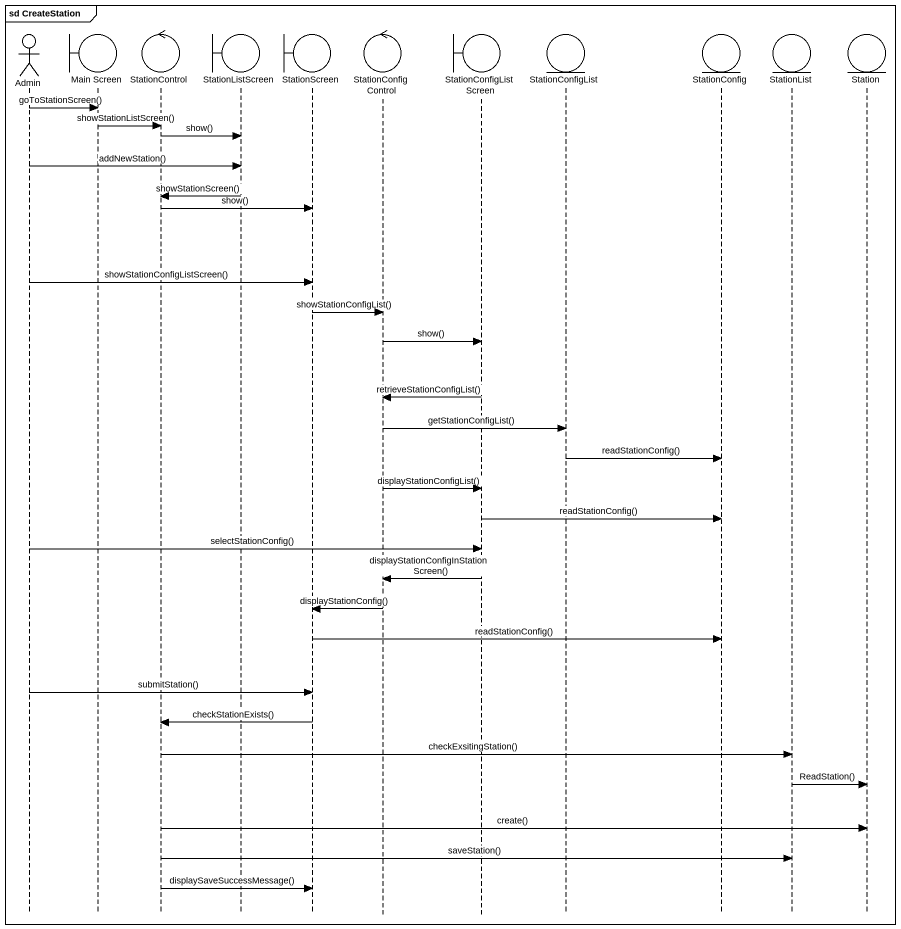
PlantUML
@startuml
mainframe sd CreateStation
hide footbox
actor Admin
boundary "Main Screen" as Main_Screen
control StationControl
boundary StationListScreen
boundary StationScreen
control StationConfigControl
boundary StationConfigListScreen
entity StationConfigList
entity StationConfig
entity StationList
entity Station

Admin -> Main_Screen : goToStationScreen()
Main_Screen -> StationControl : showStationListScreen()
StationControl -> StationListScreen : show()
Admin -> StationListScreen : addNewStation()
StationListScreen -> StationControl : showStationScreen()
StationControl -> StationScreen : show()
Admin -> StationScreen : showStationConfigListScreen()
StationScreen -> StationConfigControl : showStationConfigList()
StationConfigControl -> StationConfigListScreen : show()
StationConfigListScreen -> StationConfigControl : retrieveStationConfigList()
StationConfigControl -> StationConfigList : getStationConfigList()
StationConfigList -> StationConfig : readStationConfig()
StationConfigControl -> StationConfigListScreen : displayStationConfigList()
StationConfigListScreen -> StationConfig : readStationConfig()
Admin -> StationConfigListScreen : selectStationConfig()
StationConfigListScreen -> StationConfigControl : displayStationConfigInStationScreen()
StationConfigControl -> StationScreen : displayStationConfig()
StationScreen -> StationConfig : readStationConfig()
Admin -> StationScreen : submitStation()
StationScreen -> StationControl : checkStationExists()
StationControl -> StationList : checkExsitingStation()
StationList -> Station : ReadStation()
StationControl -> Station : create()
StationControl -> StationList : saveStation()
StationControl -> StationScreen : displaySaveSuccessMessage()
@enduml
